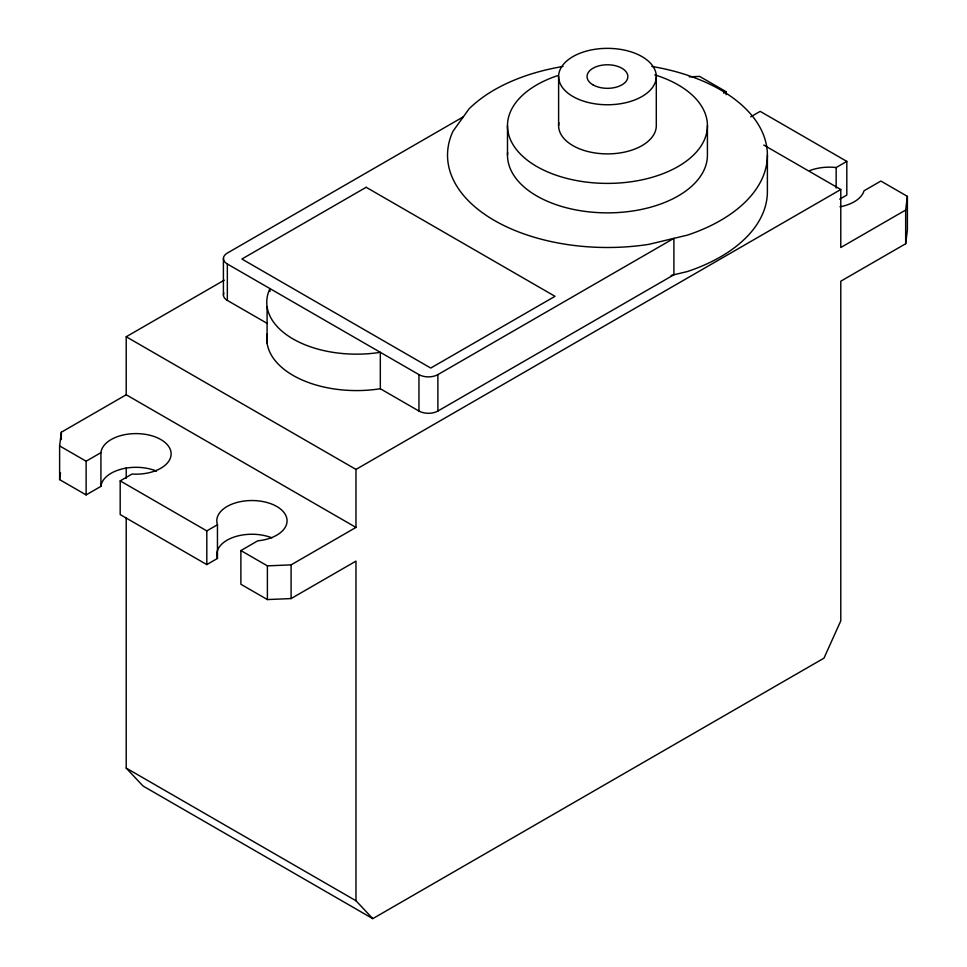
<?xml version="1.0" encoding="UTF-8"?>
<svg xmlns="http://www.w3.org/2000/svg" width="967" height="967" viewBox="0 0 967 967"><rect width="100%" height="100%" fill="white"/><g stroke="black" fill="none" stroke-linecap="round" stroke-linejoin="round"><path stroke-width="1.45" d="M156.485 471.11A35.138 20.283 0 0 0 120.899 469.261A35.138 20.283 0 0 0 100.919 486.365L86.123 494.911L59.616 479.608L59.616 445.908L61.332 432.225L126.218 394.766L355.977 527.414L355.977 469.418L840.782 189.508L840.782 247.504L905.668 210.044L907.384 196.361L880.877 181.059L864.027 190.789A35.138 20.283 0 0 1 839.972 206.781M59.616 479.608L60.474 472.766M126.218 517.526L126.218 768.1L143.019 786.002L372.778 918.65L823.981 658.152L840.782 620.85L840.782 281.204L905.668 243.744L907.384 230.061L907.384 196.361M463.35 116.802L227.342 253.064A13.393 7.736 0 0 0 227.342 263.991L227.342 300.411L267.388 323.522M126.218 394.766L126.218 336.758L224.223 280.176M59.616 445.908L86.123 461.211L100.919 452.665A35.138 20.283 0 0 1 138.716 433.663A35.138 20.283 0 0 1 170.966 455.82A35.138 20.283 0 0 1 132.032 474.048L120.186 480.877L120.186 514.577L206.805 564.595L217.454 558.442A35.138 20.283 0 0 1 232.672 537.555A35.138 20.283 0 0 1 271.92 537.845M723.654 93.134L726.12 91.708L726.12 94.633M750.718 116.85L760.195 111.374L846.814 161.392L846.814 195.092L839.707 199.19M227.342 263.991L418.953 374.616A13.393 7.736 0 0 0 437.882 374.616L673.902 238.353L673.902 274.773L437.882 411.035A13.393 7.736 0 0 1 418.953 411.035L380.321 388.734A89.798 51.843 0 0 1 267.146 333.966M120.186 480.877L206.805 530.895L217.454 524.743A35.138 20.283 0 0 1 245.473 500.882A35.138 20.283 0 0 1 286.522 517.285A35.138 20.283 0 0 1 257.73 540.831L240.88 550.561L240.88 584.261L267.388 599.564L291.091 598.573L355.977 561.114L355.977 900.748L372.778 918.65M809.657 170.651A35.138 20.283 0 0 1 836.165 167.533L846.814 161.392M240.88 550.561L267.388 565.864L291.091 564.873L355.977 527.414M671.122 275.438L687.416 271.534A159.93 92.336 0 0 0 767.387 191.575L767.387 155.155M689.241 76.84L699.612 76.405L726.12 91.708M763.761 145.05L840.782 189.508M126.218 336.758L355.977 469.418M126.218 768.1L355.977 900.748M905.668 210.044L905.668 243.744M836.165 167.533L836.165 188.045M707.421 125.686L707.421 155.155A99.964 57.706 0 0 1 605.088 212.849A99.964 57.706 0 0 1 507.615 152.423M656.303 76.55A48.846 28.2 0 0 1 583.028 100.979A48.846 28.2 0 0 1 583.028 52.133A48.846 28.2 0 0 1 656.303 76.55L656.303 125.686A48.846 28.2 0 0 1 604.907 153.85A48.846 28.2 0 0 1 558.878 122.736M558.612 76.55L558.612 125.686M507.494 125.686L507.494 155.155M437.882 374.616L437.882 411.035M418.953 374.616L418.953 411.035M380.321 388.734L380.321 352.314A89.798 51.843 0 0 1 293.074 338.982A89.798 51.843 0 0 1 269.962 288.601L269.962 291.514M291.091 564.873L291.091 598.573M267.388 565.864L267.388 599.564M267.085 306.636L267.085 343.043M223.413 258.527L223.413 294.935M217.454 524.743L217.454 558.442M206.805 530.895L206.805 564.595M126.218 467.702L126.218 478.278M100.919 452.665L100.919 486.365M86.123 461.211L86.123 494.911M61.332 432.225L61.332 439.55M227.342 300.411A13.393 7.736 0 0 1 223.873 292.941M651.806 66.445A159.93 92.336 0 0 1 766.215 143.986A159.93 92.336 0 0 1 687.416 235.126L648.845 244.349A159.93 92.336 0 0 1 452.979 131.258L468.959 108.993A159.93 92.336 0 0 1 563.108 66.445M654.768 74.846A99.964 57.706 0 0 1 685.325 161.876A99.964 57.706 0 0 1 531.536 163.23A99.964 57.706 0 0 1 557.476 75.704M366.167 187.284L241.895 259.023L430.75 368.052L555.01 296.313L366.167 187.284M593.025 84.878A20.404 11.773 0 0 0 627.16 79.596A20.404 11.773 0 0 0 602.175 65.176A20.404 11.773 0 0 0 593.025 84.878"/></g></svg>
